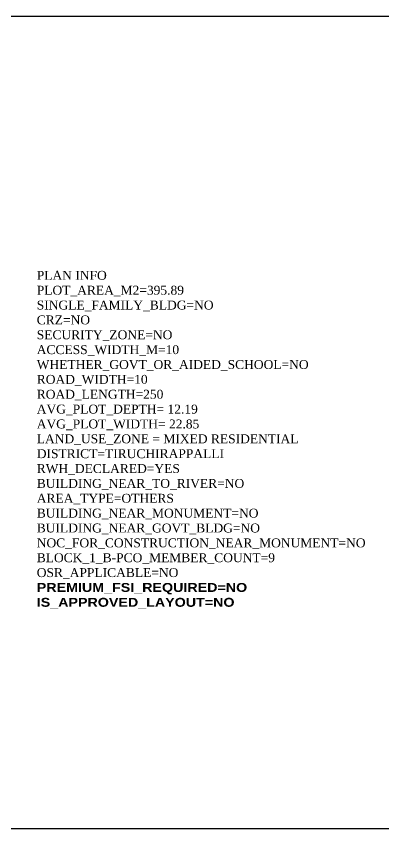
# Model space of a CAD drawing. Header units: metres. Extents: x 0 to 230, y 0 to 91.
# Drawn here: x 113.9 to 155.1, y 0 to 91.1 of the extents above; entities that cross this region are included whole.
import ezdxf

# ---------------------------------------------------------------- set-up
doc = ezdxf.new("R2010")
doc.units = ezdxf.units.M
doc.header["$MEASUREMENT"] = 0
doc.layers.add('PLAN_INFO', color=1, linetype='Continuous', plot=False)
doc.styles.get("Standard").update_dxf_attribs({"font": 'times.ttf', "height": 0.25})

msp = doc.modelspace()

# ---------------------------------------------------------------- linework, layer by layer
at = {"color": 1}
msp.add_lwpolyline([(0, 91.128), (229.774, 91.128), (229.774, 0), (0, 0)], close=True, dxfattribs=at)

# ---------------------------------------------------------------- texts
at = {"layer": 'PLAN_INFO', "insert": (116.205, 62.57), "char_height": 1, "width": 41.0773, "attachment_point": 1}
msp.add_mtext('PLAN INFO\\PPLOT_AREA_M2=395.89\\PSINGLE_FAMILY_BLDG=NO\\PCRZ=NO\\PSECURITY_ZONE=NO\\PACCESS_WIDTH_M=10\\PWHETHER_GOVT_OR_AIDED_SCHOOL=NO\\PROAD_WIDTH=10\\PROAD_LENGTH=250\\PAVG_PLOT_DEPTH= 12.19\\PAVG_PLOT_WIDTH= 22.85\\PLAND_USE_ZONE = MIXED RESIDENTIAL \\PDISTRICT={\\C1;TIRUCHIRAPPALLI}\\PRWH_DECLARED=YES\\PBUILDING_NEAR_TO_RIVER=NO\\PAREA_TYPE=OTHERS\\PBUILDING_NEAR_MONUMENT=NO\\PBUILDING_NEAR_GOVT_BLDG=NO\\PNOC_FOR_CONSTRUCTION_NEAR_MONUMENT=NO\\PBLOCK_1_B-PCO_MEMBER_COUNT=9\\POSR_APPLICABLE=NO\\P{\\fArial Black|b0|i0|c0|p34;PREMIUM_FSI_REQUIRED=NO\\PIS_APPROVED_LAYOUT=NO}', dxfattribs=at)

doc.saveas('drawing.dxf')
